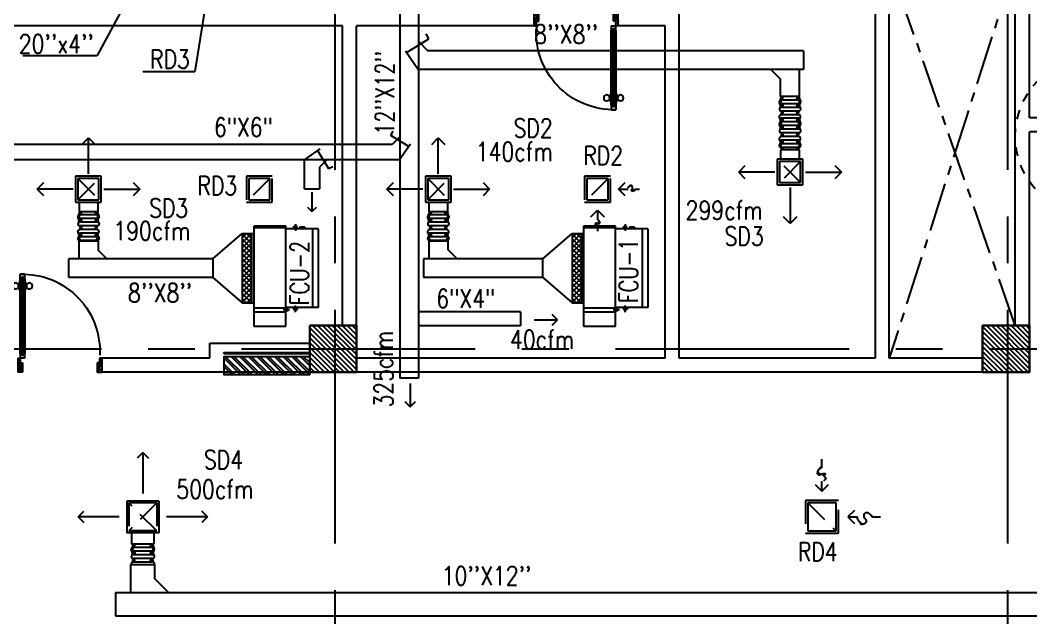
# Model space of a CAD drawing. Extents: x 417866200 to 417866302, y 43498034 to 43498122.
# Drawn here: x 417866214.21 to 417866225.03, y 43498068.78 to 43498075.18 of the extents above; entities that cross this region are included whole.
import ezdxf

# ---------------------------------------------------------------- set-up
doc = ezdxf.new("R2010")
doc.units = 0
doc.header["$MEASUREMENT"] = 0
for name, pattern in [('CENTER2', [1.125, 0.75, -0.125, 0.125, -0.125]), ('CENTERX2', [4, 2.5, -0.5, 0.5, -0.5]), ('HIDDEN', [0.375, 0.25, -0.125])]:
    doc.linetypes.add(name, pattern=pattern)
doc.layers.get('0').update_dxf_attribs({"linetype": 'CONTINUOUS'})
for name, color, linetype in [('AXES', 11, 'CENTERX2'), ('COL', 7, 'CONTINUOUS'), ('DOOR', 9, 'CONTINUOUS'), ('DUCT', 6, 'CONTINUOUS'), ('FCU', 6, 'CONTINUOUS'), ('FHC', 9, 'CONTINUOUS'), ('HAT', 11, 'CONTINUOUS'), ('INSUL', 9, 'CONTINUOUS'), ('M-AC-FLEX', 7, 'CONTINUOUS'), ('M-EGU.', 2, 'CONTINUOUS'), ('M-TEXT', 2, 'CONTINUOUS'), ('PSUPPLY', 3, 'HIDDEN'), ('WALL', 9, 'CONTINUOUS')]:
    doc.layers.add(name, color=color, linetype=linetype)
doc.styles.add('ROMANS', font='ROMANS.shx', dxfattribs={"width": 0.6})

# ---------------------------------------------------------------- blocks, each defined once
blk = doc.blocks.new('A$C272A55A0')
at = {"layer": 'DOOR', "color": 0, "linetype": 'ByBlock'}
for p, q in [((0, 900), (0, 1050)), ((50, 1050), (0, 1050)), ((50, 950), (50, 1050)), ((1750, 950), (1750, 1050)), ((1750, 1050), (1800, 1050)), ((1800, 1050), (1800, 900)), ((0, 900), (25, 900)), ((25, 950), (50, 950)), ((25, 900), (25, 950)), ((75, 900), (25, 900)), ((25, 850), (25, 900)), ((58, 870), (42, 870)), ((42, 870), (42, 850)), ((58, 850), (58, 870)), ((75, 900), (75, 850)), ((1725, 900), (1775, 900)), ((1725, 900), (1725, 850)), ((1742, 870), (1758, 870)), ((1742, 850), (1742, 870)), ((1775, 950), (1750, 950)), ((1758, 870), (1758, 850)), ((1775, 900), (1775, 950)), ((1800, 900), (1775, 900)), ((1775, 850), (1775, 900)), ((42, 850), (25, 850)), ((75, 850), (58, 850)), ((1725, 850), (1742, 850)), ((1758, 850), (1775, 850)), ((1718, 160), (1709, 160)), ((1709, 95), (1709, 160)), ((1725, 173), (1718, 173)), ((1718, 173), (1718, 83)), ((1718, 95), (1718, 160)), ((1775, 173), (1782, 173)), ((1782, 173), (1782, 83)), ((1782, 160), (1791, 160)), ((1782, 95), (1782, 160)), ((1791, 95), (1791, 160)), ((25, 50), (42, 50)), ((25, 50), (25, 0)), ((25, 0), (75, 0)), ((75, 0), (25, 0)), ((42, 50), (42, 30)), ((42, 30), (58, 30)), ((58, 50), (75, 50)), ((58, 50), (58, 30)), ((75, 50), (75, 0)), ((1718, 95), (1709, 95)), ((1725, 83), (1718, 83)), ((1742, 50), (1725, 50)), ((1725, 50), (1725, 0)), ((1775, 0), (1725, 0)), ((1725, 0), (1775, 0)), ((1742, 50), (1742, 30)), ((1758, 30), (1742, 30)), ((1775, 50), (1758, 50)), ((1758, 50), (1758, 30)), ((1775, 83), (1782, 83)), ((1775, 50), (1775, 0)), ((1782, 95), (1791, 95))]:
    blk.add_line(p, q, dxfattribs=at)
at = {"layer": 'DOOR', "color": 9, "linetype": 'ByBlock'}
for p, q in [((50, 1050), (0, 1010)), ((50, 1050), (0, 937)), ((50, 1050), (37, 950)), ((1750, 1050), (1800, 1010)), ((1750, 1050), (1800, 937)), ((1750, 1050), (1763, 950))]:
    blk.add_line(p, q, dxfattribs=at)
at = {"layer": 'DOOR', "linetype": 'ByBlock'}
for p, q in [((25, 850), (25, 50)), ((42, 850), (42, 50)), ((58, 850), (58, 50)), ((75, 50), (75, 850)), ((1725, 50), (1725, 850)), ((1742, 850), (1742, 50)), ((1758, 850), (1758, 50)), ((1775, 850), (1775, 50))]:
    blk.add_line(p, q, dxfattribs=at)
at = {"layer": 'DOOR', "color": 0, "linetype": 'ByBlock'}
for centre in [(1676, 128), (1824, 128)]:
    blk.add_circle(centre, 32.4, dxfattribs=at)
at = {"layer": 'DOOR', "color": 9, "linetype": 'ByBlock'}
for centre, radius, start, end in [((50, 1050), 54.4, 203.2074, 270), ((50, 1050), 74.4, 227.7764, 270), ((50, 1050), 34.4, 180, 270), ((50, 1050), 14.4, 180, 270), ((1750, 1050), 14.4, 270, 0), ((1750, 1050), 34.4, 270, 0), ((1750, 1050), 54.4, 270, 336.7926), ((1750, 1050), 74.4, 270, 312.2236), ((50, 1050), 94.4, 238.0182, 270), ((50, 1050), 114, 244.0838, 257.3774), ((50, 1050), 134, 248.1598, 259.28), ((50, 1050), 154, 251.1053, 256.2858), ((1750, 1050), 94.4, 270, 301.9818), ((1750, 1050), 114, 282.6226, 295.9162), ((1750, 1050), 134, 280.72, 291.8402), ((1750, 1050), 154, 283.7142, 288.8947)]:
    blk.add_arc(centre, radius, start, end, dxfattribs=at)
at = {"layer": 'DOOR', "linetype": 'HIDDEN', "ltscale": 0.5}
for centre, start, end in [((50, 851), 268.3174, 3.2965), ((1750, 851), 176.7035, 271.6826)]:
    blk.add_arc(centre, 851, start, end, dxfattribs=at)
at = {"layer": 'WALL', "linetype": 'ByBlock'}
blk.add_line((1800, 900), (1800, 1050), dxfattribs=at)
blk = doc.blocks.new('DOOR90')
at = {"layer": 'DOOR', "color": 7, "linetype": 'ByBlock'}
for p, q in [((-150, 0), (0, 0)), ((-150, 0), (-150, -25)), ((0, -50), (-114, 0)), ((0, -50), (-40, 0)), ((0, -50), (0, 0)), ((-1000, -25), (-1050, -25)), ((-1050, -75), (-1050, -25)), ((-1050, -25), (-1050, -75)), ((-1000, -75), (-1050, -75)), ((-1000, -42), (-1020, -42)), ((-1020, -42), (-1020, -58)), ((-1000, -58), (-1020, -58)), ((-1000, -25), (-1000, -42)), ((-1000, -58), (-1000, -75)), ((-878, -18), (-968, -18)), ((-968, -25), (-968, -18)), ((-968, -75), (-968, -82)), ((-878, -82), (-968, -82)), ((-955, -9), (-890, -9)), ((-955, -18), (-955, -9)), ((-955, -18), (-890, -18)), ((-955, -82), (-890, -82)), ((-955, -82), (-955, -91)), ((-955, -91), (-890, -91)), ((-890, -18), (-890, -9)), ((-890, -82), (-890, -91)), ((-878, -25), (-878, -18)), ((-878, -75), (-878, -82)), ((-200, -25), (-150, -25)), ((-200, -42), (-200, -25)), ((-180, -42), (-200, -42)), ((-200, -58), (-180, -58)), ((-200, -75), (-200, -58)), ((-150, -75), (-200, -75)), ((-180, -58), (-180, -42)), ((-150, -25), (-100, -25)), ((-150, -75), (-150, -25)), ((-100, -25), (-100, -50)), ((0, -50), (-100, -37)), ((-100, -50), (0, -50)), ((0, -850), (-114, -900)), ((-100, -875), (-100, -850)), ((0, -850), (-100, -863)), ((-100, -850), (0, -850)), ((0, -850), (-40, -900)), ((0, -850), (0, -900)), ((-150, -875), (-100, -875)), ((-150, -900), (-150, -875)), ((-150, -900), (0, -900)), ((0, -900), (-150, -900))]:
    blk.add_line(p, q, dxfattribs=at)
at = {"layer": 'DOOR', "linetype": 'ByBlock'}
for p, q in [((-200, -25), (-1000, -25)), ((-200, -42), (-1000, -42)), ((-200, -58), (-1000, -58)), ((-1000, -75), (-200, -75))]:
    blk.add_line(p, q, dxfattribs=at)
at = {"layer": 'DOOR', "color": 7, "linetype": 'ByBlock'}
for centre in [(-923, 24), (-923, -124)]:
    blk.add_circle(centre, 32.4, dxfattribs=at)
for centre, radius, start, end in [((0, -50), 154, 161.1053, 166.2858), ((0, -50), 94.4, 148.0182, 180), ((0, -50), 134, 158.1598, 169.28), ((0, -50), 114, 154.0838, 167.3774), ((0, -50), 74.4, 137.7764, 180), ((0, -50), 54.4, 113.2074, 180), ((0, -50), 34.4, 90, 180), ((0, -50), 14.4, 90, 180), ((0, -850), 94.4, 180, 211.9818), ((0, -850), 74.4, 180, 222.2236), ((0, -850), 54.4, 180, 246.7926), ((0, -850), 34.4, 180, 270), ((0, -850), 14.4, 180, 270), ((0, -850), 154, 193.7142, 198.8947), ((0, -850), 134, 190.72, 201.8402)]:
    blk.add_arc(centre, radius, start, end, dxfattribs=at)
at = {"layer": 'DOOR', "linetype": 'HIDDEN', "ltscale": 0.5}
blk.add_arc((-222, -50), 828, 178.2701, 275.003, dxfattribs=at)
blk = doc.blocks.new('*X77')
at = {"color": 0}
for p, q in [((238729, 149527), (239191, 149990)), ((238729, 149580), (239138, 149990)), ((238729, 149633), (239085, 149990)), ((238729, 149686), (239032, 149990)), ((238729, 149739), (238979, 149990)), ((238729, 149792), (238926, 149990)), ((238729, 149845), (238873, 149990)), ((238729, 149898), (238820, 149990)), ((238729, 149951), (238767, 149990)), ((238744, 149490), (239229, 149974)), ((238797, 149490), (239229, 149921)), ((238850, 149490), (239229, 149868)), ((238903, 149490), (239229, 149815)), ((238956, 149490), (239229, 149762)), ((239009, 149490), (239229, 149709)), ((239062, 149490), (239229, 149656)), ((239116, 149490), (239229, 149603)), ((239169, 149490), (239229, 149550)), ((239222, 149490), (239229, 149497))]:
    blk.add_line(p, q, dxfattribs=at)
blk = doc.blocks.new('COL50')
at = {"layer": 'COL'}
blk.add_lwpolyline([(-250, 250), (-250, -250), (250, -250), (250, 250)], close=True, dxfattribs=at)
blk = doc.blocks.new('*X104')
at = {"color": 0}
for p, q in [((245929, 149515), (246404, 149990)), ((245929, 149568), (246351, 149990)), ((245929, 149621), (246298, 149990)), ((245929, 149674), (246245, 149990)), ((245929, 149727), (246192, 149990)), ((245929, 149780), (246139, 149990)), ((245929, 149833), (246086, 149990)), ((245929, 149886), (246033, 149990)), ((245929, 149939), (245979, 149990)), ((245957, 149490), (246429, 149962)), ((246010, 149490), (246429, 149908)), ((246063, 149490), (246429, 149855)), ((246116, 149490), (246429, 149802)), ((246169, 149490), (246429, 149749)), ((246222, 149490), (246429, 149696)), ((246275, 149490), (246429, 149643)), ((246328, 149490), (246429, 149590)), ((246381, 149490), (246429, 149537))]:
    blk.add_line(p, q, dxfattribs=at)
blk = doc.blocks.new('*X23')
at = {"color": 0}
for p, q in [((16890, -2467), (16943, -2414)), ((16890, -2520), (16990, -2420)), ((16990, -2565), (16890, -2465)), ((16890, -2573), (16990, -2473)), ((16990, -2512), (16892, -2414)), ((16990, -2459), (16945, -2414)), ((16990, -2619), (16890, -2519)), ((16890, -2626), (16990, -2526)), ((16990, -2672), (16890, -2572)), ((16890, -2679), (16990, -2579)), ((16990, -2725), (16890, -2625)), ((16890, -2732), (16990, -2632)), ((16990, -2778), (16890, -2678)), ((16890, -2785), (16990, -2685)), ((16990, -2831), (16890, -2731)), ((16890, -2838), (16990, -2738)), ((16990, -2884), (16890, -2784)), ((16890, -2891), (16990, -2791)), ((16990, -2937), (16890, -2837)), ((16890, -2944), (16990, -2844)), ((16990, -2990), (16890, -2890)), ((16890, -2997), (16990, -2897)), ((16990, -3043), (16890, -2943)), ((16890, -3050), (16990, -2950)), ((16990, -3096), (16890, -2996)), ((16890, -3103), (16990, -3003)), ((16990, -3149), (16890, -3049)), ((16944, -3155), (16890, -3102)), ((16892, -3155), (16990, -3056)), ((16945, -3155), (16990, -3109))]:
    blk.add_line(p, q, dxfattribs=at)
blk = doc.blocks.new('WHE06')
at = {"color": 3}
for p, q in [((689, 622), (346, 622)), ((346, 622), (346, 469)), ((689, 469), (689, 622)), ((212, 437), (269, 437)), ((232, 452), (232, 422)), ((232, 452), (252, 452)), ((242, 472), (242, 399)), ((252, 452), (252, 422)), ((305, 448), (373, 448)), ((321, 458), (321, 438)), ((321, 458), (346, 458)), ((321, 438), (346, 438)), ((60, -422), (60, 422)), ((346, 430), (689, 430)), ((811, 371), (689, 371)), ((711, -371), (711, 371)), ((811, -371), (811, 371)), ((142, -437), (142, -422)), ((197, -437), (197, -422)), ((232, -452), (232, -422)), ((242, -472), (242, -399)), ((252, -452), (252, -422)), ((346, -430), (689, -430)), ((811, -371), (689, -371)), ((142, -437), (197, -437)), ((221, -437), (269, -437)), ((232, -452), (252, -452))]:
    blk.add_line(p, q, dxfattribs=at)
at = {"color": 6}
for p, q in [((346, 469), (346, -451)), ((689, 469), (346, 469)), ((689, -451), (689, 469)), ((0, -422), (0, 422)), ((0, 422), (346, 422)), ((0, -422), (346, -422)), ((346, -451), (689, -451))]:
    blk.add_line(p, q, dxfattribs=at)
at = {"color": 11}
blk.add_blockref('*X23', (-16179, 2784), dxfattribs=at)

msp = doc.modelspace()

# ---------------------------------------------------------------- hatches: boundary and pattern name
at = {"layer": 'FHC', "linetype": 'ByBlock', "ltscale": 0.3}
h = msp.add_hatch(dxfattribs=at)
h.set_pattern_fill('ANSI32', color=11, scale=0.175, style=0)
h.set_pattern_definition([(135, (417866449.51014, 43498040.33097), (0.046403883, 0.046403883), []), (135, (417866449.4792, 43498040.33097), (0.046403883, 0.046403883), [])])
h.paths.add_polyline_path([(417866216.394, 43498071.382), (417866216.394, 43498071.572), (417866217.314, 43498071.572), (417866217.314, 43498071.382)])
h.paths.add_polyline_path([(417866217.527, 43498070.961), (417866217.527, 43498071.382), (417866217.264, 43498071.382), (417866217.264, 43498070.961)], flags=9)

# ---------------------------------------------------------------- linework, layer by layer
at = {"layer": 'AXES'}
for p, q in [((417866217.584, 43498033.573), (417866217.584, 43498111.285)), ((417866224.784, 43498033.573), (417866224.784, 43498111.285)), ((417866200.584, 43498071.657), (417866268.624, 43498071.657))]:
    msp.add_line(p, q, dxfattribs=at)
at = {"layer": 'DUCT', "linetype": 'ByBlock'}
for p, q in [((417866218.277, 43498079.832), (417866218.277, 43498071.344)), ((417866218.477, 43498076.318), (417866218.477, 43498071.344)), ((417866222.596, 43498074.849), (417866218.578, 43498074.849)), ((417866222.596, 43498074.849), (417866222.596, 43498074.649)), ((417866222.596, 43498074.649), (417866218.477, 43498074.649)), ((417866216.277, 43498072.621), (417866216.591, 43498072.891)), ((417866219.806, 43498072.621), (417866220.121, 43498072.891)), ((417866214.735, 43498072.421), (417866214.735, 43498072.621)), ((417866216.277, 43498072.621), (417866214.735, 43498072.621)), ((417866216.277, 43498072.621), (417866216.277, 43498072.421)), ((417866219.806, 43498072.621), (417866218.53, 43498072.621)), ((417866218.53, 43498072.621), (417866218.53, 43498072.421)), ((417866219.806, 43498072.421), (417866219.806, 43498072.621)), ((417866216.277, 43498072.421), (417866214.735, 43498072.421)), ((417866216.277, 43498072.421), (417866216.591, 43498072.15)), ((417866219.806, 43498072.421), (417866218.53, 43498072.421)), ((417866219.806, 43498072.421), (417866220.121, 43498072.15)), ((417866219.567, 43498072.054), (417866218.477, 43498072.054)), ((417866219.567, 43498072.054), (417866219.567, 43498071.904)), ((417866219.567, 43498071.904), (417866218.477, 43498071.904)), ((417866215.233, 43498069.047), (417866215.233, 43498068.797)), ((417866215.233, 43498069.047), (417866226.326, 43498069.047)), ((417866215.233, 43498068.797), (417866226.326, 43498068.797))]:
    msp.add_line(p, q, dxfattribs=at)
at = {"layer": 'DUCT'}
for p, q in [((417866218.357, 43498074.832), (417866218.587, 43498074.977)), ((417866218.474, 43498074.954), (417866218.578, 43498074.849)), ((417866218.587, 43498074.977), (417866218.559, 43498075.031)), ((417866218.587, 43498074.977), (417866218.587, 43498074.977)), ((417866218.477, 43498074.642), (417866218.336, 43498074.844)), ((417866222.252, 43498074.645), (417866222.352, 43498074.545)), ((417866222.552, 43498074.645), (417866222.552, 43498074.359)), ((417866222.352, 43498074.359), (417866222.352, 43498074.545)), ((417866222.552, 43498074.359), (417866222.352, 43498074.359)), ((417866218.181, 43498073.942), (417866218.204, 43498073.987)), ((417866218.372, 43498073.822), (417866218.181, 43498073.942)), ((417866218.181, 43498073.942), (417866218.181, 43498073.942)), ((417866218.275, 43498073.924), (417866218.195, 43498073.844)), ((417866218.275, 43498073.684), (417866218.393, 43498073.851)), ((417866218.195, 43498073.844), (417866213.679, 43498073.844)), ((417866217.256, 43498073.682), (417866217.424, 43498073.799)), ((417866217.395, 43498073.779), (417866217.515, 43498073.587)), ((417866213.679, 43498073.684), (417866218.275, 43498073.684)), ((417866217.256, 43498073.37), (417866217.256, 43498073.682)), ((417866217.496, 43498073.682), (417866217.416, 43498073.602)), ((417866217.416, 43498073.602), (417866217.416, 43498073.37)), ((417866217.515, 43498073.587), (417866217.56, 43498073.61)), ((417866217.515, 43498073.587), (417866217.515, 43498073.587)), ((417866217.256, 43498073.37), (417866217.416, 43498073.37)), ((417866214.847, 43498072.615), (417866214.847, 43498072.815)), ((417866214.847, 43498072.815), (417866215.047, 43498072.815)), ((417866215.047, 43498072.815), (417866215.047, 43498072.715)), ((417866218.59, 43498072.815), (417866218.79, 43498072.815)), ((417866218.59, 43498072.621), (417866218.59, 43498072.815)), ((417866218.79, 43498072.815), (417866218.79, 43498072.721)), ((417866215.147, 43498072.615), (417866215.047, 43498072.715)), ((417866218.89, 43498072.621), (417866218.79, 43498072.721)), ((417866218.477, 43498071.344), (417866218.277, 43498071.344)), ((417866215.4, 43498069.347), (417866215.65, 43498069.347)), ((417866215.4, 43498069.047), (417866215.4, 43498069.347)), ((417866215.65, 43498069.347), (417866215.65, 43498069.197)), ((417866215.8, 43498069.047), (417866215.65, 43498069.197))]:
    msp.add_line(p, q, dxfattribs=at)
at = {"layer": 'FHC', "color": 250, "linetype": 'HIDDEN', "ltscale": 0.25}
msp.add_line((417866216.394, 43498071.407), (417866217.314, 43498071.407), dxfattribs=at)
at = {"layer": 'FHC', "linetype": 'ByBlock', "ltscale": 0.3}
msp.add_lwpolyline([(417866217.314, 43498071.572), (417866216.394, 43498071.572), (417866216.394, 43498071.382), (417866217.314, 43498071.382)], close=True, dxfattribs=at)
at = {"layer": 'INSUL', "linetype": 'CENTER2', "ltscale": 0.7}
for p, q in [((417866224.864, 43498071.907), (417866223.515, 43498075.782)), ((417866224.864, 43498075.782), (417866223.515, 43498071.557))]:
    msp.add_line(p, q, dxfattribs=at)
at = {"layer": 'M-AC-FLEX', "color": 11}
for p, q in [((417866222.546, 43498074.32), (417866222.358, 43498074.32)), ((417866222.546, 43498074.281), (417866222.358, 43498074.281)), ((417866222.546, 43498074.242), (417866222.358, 43498074.242)), ((417866222.546, 43498074.203), (417866222.358, 43498074.203)), ((417866222.546, 43498074.203), (417866222.358, 43498074.203)), ((417866222.546, 43498074.164), (417866222.358, 43498074.164)), ((417866222.546, 43498074.164), (417866222.358, 43498074.164)), ((417866222.546, 43498074.125), (417866222.358, 43498074.125)), ((417866222.546, 43498074.086), (417866222.358, 43498074.086)), ((417866222.546, 43498074.086), (417866222.358, 43498074.086)), ((417866222.546, 43498074.047), (417866222.358, 43498074.047)), ((417866222.546, 43498074.047), (417866222.358, 43498074.047)), ((417866222.546, 43498074.008), (417866222.358, 43498074.008)), ((417866222.546, 43498073.969), (417866222.358, 43498073.969)), ((417866222.546, 43498073.969), (417866222.358, 43498073.969)), ((417866222.546, 43498073.93), (417866222.358, 43498073.93)), ((417866222.546, 43498073.93), (417866222.358, 43498073.93)), ((417866222.546, 43498073.891), (417866222.358, 43498073.891)), ((417866222.546, 43498073.852), (417866222.358, 43498073.852)), ((417866222.546, 43498073.813), (417866222.358, 43498073.813)), ((417866215.039, 43498073.09), (417866214.851, 43498073.09)), ((417866215.039, 43498073.051), (417866214.851, 43498073.051)), ((417866215.039, 43498073.012), (417866214.851, 43498073.012)), ((417866218.782, 43498073.09), (417866218.595, 43498073.09)), ((417866218.782, 43498073.051), (417866218.595, 43498073.051)), ((417866218.782, 43498073.012), (417866218.595, 43498073.012)), ((417866215.039, 43498072.973), (417866214.851, 43498072.973)), ((417866215.039, 43498072.973), (417866214.851, 43498072.973)), ((417866215.039, 43498072.934), (417866214.851, 43498072.934)), ((417866215.039, 43498072.934), (417866214.851, 43498072.934)), ((417866215.039, 43498072.895), (417866214.851, 43498072.895)), ((417866218.782, 43498072.973), (417866218.595, 43498072.973)), ((417866218.782, 43498072.973), (417866218.595, 43498072.973)), ((417866218.782, 43498072.934), (417866218.595, 43498072.934)), ((417866218.782, 43498072.934), (417866218.595, 43498072.934)), ((417866218.782, 43498072.895), (417866218.595, 43498072.895)), ((417866215.039, 43498072.856), (417866214.851, 43498072.856)), ((417866215.039, 43498072.817), (417866214.851, 43498072.817)), ((417866218.782, 43498072.856), (417866218.595, 43498072.856)), ((417866218.782, 43498072.817), (417866218.595, 43498072.817)), ((417866215.63, 43498069.528), (417866215.423, 43498069.528)), ((417866215.63, 43498069.489), (417866215.423, 43498069.489)), ((417866215.63, 43498069.45), (417866215.423, 43498069.45)), ((417866215.63, 43498069.411), (417866215.423, 43498069.411)), ((417866215.63, 43498069.372), (417866215.423, 43498069.372))]:
    msp.add_line(p, q, dxfattribs=at)
at = {"layer": 'M-AC-FLEX'}
for points in [[(417866222.358, 43498074.359, -1), (417866222.358, 43498074.32, 1), (417866222.358, 43498074.281)], [(417866222.358, 43498074.242, 1), (417866222.358, 43498074.281, -1), (417866222.358, 43498074.32)], [(417866222.358, 43498074.32, 1.000001), (417866222.358, 43498074.281)], [(417866222.358, 43498074.281, -1.000001), (417866222.358, 43498074.32)], [(417866222.358, 43498074.281, -1), (417866222.358, 43498074.242, 1), (417866222.358, 43498074.203, -1), (417866222.358, 43498074.164, 0.008922), (417866222.357, 43498074.164, 0.008922)], [(417866222.546, 43498074.359, 1), (417866222.546, 43498074.32, -1), (417866222.546, 43498074.281)], [(417866222.546, 43498074.242, -1), (417866222.546, 43498074.281, 1), (417866222.546, 43498074.32)], [(417866222.546, 43498074.281, 1), (417866222.546, 43498074.242, -1), (417866222.546, 43498074.203, 1), (417866222.546, 43498074.164, -0.008922), (417866222.546, 43498074.164, -0.008922)], [(417866222.546, 43498074.32, -1), (417866222.546, 43498074.281)], [(417866222.546, 43498074.281, 1), (417866222.546, 43498074.32)], [(417866222.358, 43498074.086, 1), (417866222.358, 43498074.125, -1), (417866222.358, 43498074.164, 1), (417866222.358, 43498074.203, -0.008922), (417866222.357, 43498074.203, -0.008922)], [(417866222.546, 43498074.086, -1), (417866222.546, 43498074.125, 1), (417866222.546, 43498074.164, -1), (417866222.546, 43498074.203, 0.008922), (417866222.546, 43498074.203, 0.008922)], [(417866222.358, 43498074.125, -1), (417866222.358, 43498074.086, 1), (417866222.358, 43498074.047)], [(417866222.367, 43498074.089, -0.125191), (417866222.358, 43498074.086, 1), (417866222.358, 43498074.047)], [(417866222.358, 43498074.047, -1.000001), (417866222.358, 43498074.086)], [(417866222.367, 43498074.045, 0.125191), (417866222.358, 43498074.047, -1), (417866222.358, 43498074.086)], [(417866222.358, 43498074.086, 1.000001), (417866222.358, 43498074.047)], [(417866222.358, 43498074.008, 1), (417866222.358, 43498074.047, -1), (417866222.358, 43498074.086)], [(417866222.358, 43498074.086, 1.000001), (417866222.358, 43498074.047)], [(417866222.358, 43498074.047, -1.000001), (417866222.358, 43498074.086)], [(417866222.546, 43498074.125, 1), (417866222.546, 43498074.086, -1), (417866222.546, 43498074.047)], [(417866222.546, 43498074.008, -1), (417866222.546, 43498074.047, 1), (417866222.546, 43498074.086)], [(417866222.536, 43498074.089, 0.125192), (417866222.546, 43498074.086, -1), (417866222.546, 43498074.047)], [(417866222.536, 43498074.045, -0.125192), (417866222.546, 43498074.047, 1), (417866222.546, 43498074.086)], [(417866222.546, 43498074.047, 1), (417866222.546, 43498074.086)], [(417866222.546, 43498074.086, -1), (417866222.546, 43498074.047)], [(417866222.546, 43498074.086, -1), (417866222.546, 43498074.047)], [(417866222.546, 43498074.047, 1), (417866222.546, 43498074.086)], [(417866222.358, 43498074.047, -1), (417866222.358, 43498074.008, 1), (417866222.358, 43498073.969, -1), (417866222.358, 43498073.93, 0.008922), (417866222.357, 43498073.93, 0.008922)], [(417866222.358, 43498073.852, 1), (417866222.358, 43498073.891, -1), (417866222.358, 43498073.93, 1), (417866222.358, 43498073.969, -0.008922), (417866222.357, 43498073.969, -0.008922)], [(417866222.546, 43498074.047, 1), (417866222.546, 43498074.008, -1), (417866222.546, 43498073.969, 1), (417866222.546, 43498073.93, -0.008922), (417866222.546, 43498073.93, -0.008922)], [(417866222.546, 43498073.852, -1), (417866222.546, 43498073.891, 1), (417866222.546, 43498073.93, -1), (417866222.546, 43498073.969, 0.008922), (417866222.546, 43498073.969, 0.008922)], [(417866222.358, 43498073.891, -1), (417866222.358, 43498073.852, 1), (417866222.358, 43498073.813)], [(417866222.358, 43498073.813, -1.000001), (417866222.358, 43498073.852)], [(417866222.376, 43498073.787, 0.530538), (417866222.358, 43498073.813, -1), (417866222.358, 43498073.852)], [(417866222.358, 43498073.852, 1.000001), (417866222.358, 43498073.813)], [(417866222.546, 43498073.891, 1), (417866222.546, 43498073.852, -1), (417866222.546, 43498073.813)], [(417866222.527, 43498073.787, -0.530538), (417866222.546, 43498073.813, 1), (417866222.546, 43498073.852)], [(417866222.546, 43498073.813, 1), (417866222.546, 43498073.852)], [(417866222.546, 43498073.852, -1), (417866222.546, 43498073.813)], [(417866214.851, 43498073.129, -1), (417866214.851, 43498073.09, 1), (417866214.851, 43498073.051)], [(417866215.039, 43498073.129, 1), (417866215.039, 43498073.09, -1), (417866215.039, 43498073.051)], [(417866218.595, 43498073.129, -1), (417866218.595, 43498073.09, 1), (417866218.595, 43498073.051)], [(417866218.782, 43498073.129, 1), (417866218.782, 43498073.09, -1), (417866218.782, 43498073.051)], [(417866214.851, 43498073.012, 1), (417866214.851, 43498073.051, -1), (417866214.851, 43498073.09)], [(417866214.851, 43498073.09, 1.000001), (417866214.851, 43498073.051)], [(417866214.851, 43498073.051, -1.000001), (417866214.851, 43498073.09)], [(417866214.851, 43498073.051, -1), (417866214.851, 43498073.012, 1), (417866214.851, 43498072.973, -1), (417866214.851, 43498072.934, 0.008922), (417866214.851, 43498072.934, 0.008922)], [(417866215.039, 43498073.012, -1), (417866215.039, 43498073.051, 1), (417866215.039, 43498073.09)], [(417866215.039, 43498073.051, 1), (417866215.039, 43498073.012, -1), (417866215.039, 43498072.973, 1), (417866215.039, 43498072.934, -0.008922), (417866215.039, 43498072.934, -0.008922)], [(417866215.039, 43498073.09, -1), (417866215.039, 43498073.051)], [(417866215.039, 43498073.051, 1), (417866215.039, 43498073.09)], [(417866218.595, 43498073.012, 1), (417866218.595, 43498073.051, -1), (417866218.595, 43498073.09)], [(417866218.595, 43498073.09, 1.000001), (417866218.595, 43498073.051)], [(417866218.595, 43498073.051, -1.000001), (417866218.595, 43498073.09)], [(417866218.595, 43498073.051, -1), (417866218.595, 43498073.012, 1), (417866218.595, 43498072.973, -1), (417866218.595, 43498072.934, 0.008922), (417866218.594, 43498072.934, 0.008922)], [(417866218.782, 43498073.012, -1), (417866218.782, 43498073.051, 1), (417866218.782, 43498073.09)], [(417866218.782, 43498073.051, 1), (417866218.782, 43498073.012, -1), (417866218.782, 43498072.973, 1), (417866218.782, 43498072.934, -0.008922), (417866218.783, 43498072.934, -0.008922)], [(417866218.782, 43498073.09, -1), (417866218.782, 43498073.051)], [(417866218.782, 43498073.051, 1), (417866218.782, 43498073.09)], [(417866214.851, 43498072.856, 1), (417866214.851, 43498072.895, -1), (417866214.851, 43498072.934, 1), (417866214.851, 43498072.973, -0.008922), (417866214.851, 43498072.973, -0.008922)], [(417866214.851, 43498072.895, -1), (417866214.851, 43498072.856, 1), (417866214.851, 43498072.817)], [(417866215.039, 43498072.856, -1), (417866215.039, 43498072.895, 1), (417866215.039, 43498072.934, -1), (417866215.039, 43498072.973, 0.008922), (417866215.039, 43498072.973, 0.008922)], [(417866215.039, 43498072.895, 1), (417866215.039, 43498072.856, -1), (417866215.039, 43498072.817)], [(417866218.595, 43498072.856, 1), (417866218.595, 43498072.895, -1), (417866218.595, 43498072.934, 1), (417866218.595, 43498072.973, -0.008922), (417866218.594, 43498072.973, -0.008922)], [(417866218.595, 43498072.895, -1), (417866218.595, 43498072.856, 1), (417866218.595, 43498072.817)], [(417866218.782, 43498072.856, -1), (417866218.782, 43498072.895, 1), (417866218.782, 43498072.934, -1), (417866218.782, 43498072.973, 0.008922), (417866218.783, 43498072.973, 0.008922)], [(417866218.782, 43498072.895, 1), (417866218.782, 43498072.856, -1), (417866218.782, 43498072.817)], [(417866214.851, 43498072.817, -1.000001), (417866214.851, 43498072.856)], [(417866214.861, 43498072.815, 0.125191), (417866214.851, 43498072.817, -1), (417866214.851, 43498072.856)], [(417866214.851, 43498072.856, 1.000001), (417866214.851, 43498072.817)], [(417866215.029, 43498072.815, -0.125192), (417866215.039, 43498072.817, 1), (417866215.039, 43498072.856)], [(417866215.039, 43498072.817, 1), (417866215.039, 43498072.856)], [(417866215.039, 43498072.856, -1), (417866215.039, 43498072.817)], [(417866218.595, 43498072.817, -1.000001), (417866218.595, 43498072.856)], [(417866218.604, 43498072.815, 0.125191), (417866218.595, 43498072.817, -1), (417866218.595, 43498072.856)], [(417866218.595, 43498072.856, 1.000001), (417866218.595, 43498072.817)], [(417866218.773, 43498072.815, -0.125192), (417866218.782, 43498072.817, 1), (417866218.782, 43498072.856)], [(417866218.782, 43498072.817, 1), (417866218.782, 43498072.856)], [(417866218.782, 43498072.856, -1), (417866218.782, 43498072.817)], [(417866215.423, 43498069.567, -1), (417866215.423, 43498069.528, 1), (417866215.423, 43498069.489)], [(417866215.423, 43498069.45, 1), (417866215.423, 43498069.489, -1), (417866215.423, 43498069.528)], [(417866215.423, 43498069.528, 1.000001), (417866215.423, 43498069.489)], [(417866215.423, 43498069.489, -1.000001), (417866215.423, 43498069.528)], [(417866215.63, 43498069.567, 1), (417866215.63, 43498069.528, -1), (417866215.63, 43498069.489)], [(417866215.63, 43498069.45, -1), (417866215.63, 43498069.489, 1), (417866215.63, 43498069.528)], [(417866215.63, 43498069.528, -1), (417866215.63, 43498069.489)], [(417866215.63, 43498069.489, 1), (417866215.63, 43498069.528)], [(417866215.423, 43498069.489, -1), (417866215.423, 43498069.45, 1), (417866215.423, 43498069.411, -1), (417866215.423, 43498069.372, 0.506414), (417866215.404, 43498069.347, 0.506414)], [(417866215.63, 43498069.489, 1), (417866215.63, 43498069.45, -1), (417866215.63, 43498069.411, 1), (417866215.63, 43498069.372, -0.506414), (417866215.649, 43498069.347, -0.506414)]]:
    msp.add_lwpolyline(points, format="xyb", dxfattribs=at)
at = {"layer": 'M-EGU.'}
for p, q in [((417866214.874, 43498073.846), (417866214.945, 43498073.917)), ((417866214.945, 43498073.531), (417866214.945, 43498073.917)), ((417866214.945, 43498073.917), (417866215.016, 43498073.846)), ((417866218.618, 43498073.846), (417866218.688, 43498073.917)), ((417866218.688, 43498073.917), (417866218.759, 43498073.846)), ((417866218.688, 43498073.531), (417866218.688, 43498073.917)), ((417866222.554, 43498073.787), (417866222.354, 43498073.787)), ((417866222.354, 43498073.687), (417866222.354, 43498073.787)), ((417866222.554, 43498073.687), (417866222.554, 43498073.787)), ((417866222.591, 43498073.687), (417866222.316, 43498073.687)), ((417866222.316, 43498073.687), (417866222.316, 43498073.412)), ((417866222.591, 43498073.412), (417866222.591, 43498073.687)), ((417866221.904, 43498073.549), (417866221.974, 43498073.62)), ((417866221.974, 43498073.478), (417866221.904, 43498073.549)), ((417866222.29, 43498073.549), (417866221.904, 43498073.549)), ((417866222.617, 43498073.549), (417866223.004, 43498073.549)), ((417866222.933, 43498073.62), (417866223.004, 43498073.549)), ((417866223.004, 43498073.549), (417866222.933, 43498073.478)), ((417866214.395, 43498073.367), (417866214.466, 43498073.438)), ((417866214.807, 43498073.504), (417866214.807, 43498073.229)), ((417866215.082, 43498073.504), (417866214.807, 43498073.504)), ((417866215.082, 43498073.229), (417866215.082, 43498073.504)), ((417866215.424, 43498073.438), (417866215.495, 43498073.367)), ((417866216.66, 43498073.479), (417866216.66, 43498073.254)), ((417866216.885, 43498073.479), (417866216.66, 43498073.479)), ((417866216.885, 43498073.254), (417866216.885, 43498073.479)), ((417866218.138, 43498073.367), (417866218.209, 43498073.438)), ((417866218.826, 43498073.504), (417866218.551, 43498073.504)), ((417866218.551, 43498073.504), (417866218.551, 43498073.229)), ((417866218.826, 43498073.229), (417866218.826, 43498073.504)), ((417866219.168, 43498073.438), (417866219.238, 43498073.367)), ((417866220.505, 43498073.479), (417866220.28, 43498073.479)), ((417866220.28, 43498073.479), (417866220.28, 43498073.254)), ((417866220.505, 43498073.254), (417866220.505, 43498073.479)), ((417866220.617, 43498073.367), (417866220.688, 43498073.438)), ((417866214.781, 43498073.367), (417866214.395, 43498073.367)), ((417866214.466, 43498073.296), (417866214.395, 43498073.367)), ((417866215.109, 43498073.367), (417866215.495, 43498073.367)), ((417866215.495, 43498073.367), (417866215.424, 43498073.296)), ((417866217.336, 43498073.336), (417866217.336, 43498073.128)), ((417866218.209, 43498073.296), (417866218.138, 43498073.367)), ((417866218.525, 43498073.367), (417866218.138, 43498073.367)), ((417866218.852, 43498073.367), (417866219.238, 43498073.367)), ((417866219.238, 43498073.367), (417866219.168, 43498073.296)), ((417866220.688, 43498073.296), (417866220.617, 43498073.367)), ((417866220.617, 43498073.367), (417866220.719, 43498073.367)), ((417866220.798, 43498073.367), (417866220.842, 43498073.367)), ((417866222.316, 43498073.412), (417866222.591, 43498073.412)), ((417866222.454, 43498073.385), (417866222.454, 43498072.999)), ((417866214.807, 43498073.229), (417866215.082, 43498073.229)), ((417866214.845, 43498073.229), (417866214.845, 43498073.129)), ((417866215.045, 43498073.229), (417866215.045, 43498073.129)), ((417866216.66, 43498073.254), (417866216.885, 43498073.254)), ((417866218.551, 43498073.229), (417866218.826, 43498073.229)), ((417866218.588, 43498073.229), (417866218.588, 43498073.129)), ((417866218.788, 43498073.229), (417866218.788, 43498073.129)), ((417866220.28, 43498073.254), (417866220.505, 43498073.254)), ((417866214.845, 43498073.129), (417866215.045, 43498073.129)), ((417866217.289, 43498073.175), (417866217.336, 43498073.128)), ((417866217.336, 43498073.128), (417866217.384, 43498073.175)), ((417866218.588, 43498073.129), (417866218.788, 43498073.129)), ((417866220.322, 43498073.071), (417866220.392, 43498073.142)), ((417866220.392, 43498073.142), (417866220.392, 43498073.035)), ((417866220.392, 43498073.142), (417866220.463, 43498073.071)), ((417866222.454, 43498072.999), (417866222.383, 43498073.07)), ((417866222.524, 43498073.07), (417866222.454, 43498072.999)), ((417866220.392, 43498072.96), (417866220.392, 43498072.917)), ((417866219.965, 43498071.968), (417866219.908, 43498072.025)), ((417866219.716, 43498071.968), (417866219.965, 43498071.968)), ((417866218.386, 43498071.284), (417866218.386, 43498071.035)), ((417866218.33, 43498071.092), (417866218.386, 43498071.035)), ((417866218.386, 43498071.035), (417866218.443, 43498071.092)), ((417866215.526, 43498070.548), (417866215.465, 43498070.487)), ((417866215.526, 43498070.548), (417866215.526, 43498070.109)), ((417866215.526, 43498070.548), (417866215.588, 43498070.487)), ((417866222.792, 43498070.39), (417866222.792, 43498070.476)), ((417866222.722, 43498070.204), (417866222.792, 43498070.133)), ((417866222.792, 43498070.133), (417866222.792, 43498070.24)), ((417866222.792, 43498070.133), (417866222.863, 43498070.204)), ((417866215.356, 43498070.027), (417866215.356, 43498069.687)), ((417866215.697, 43498070.027), (417866215.356, 43498070.027)), ((417866215.697, 43498070.027), (417866215.697, 43498069.687)), ((417866222.645, 43498070.007), (417866222.645, 43498069.707)), ((417866222.945, 43498070.007), (417866222.645, 43498070.007)), ((417866222.945, 43498069.707), (417866222.945, 43498070.007)), ((417866214.835, 43498069.857), (417866214.896, 43498069.918)), ((417866215.274, 43498069.857), (417866214.835, 43498069.857)), ((417866214.835, 43498069.857), (417866214.896, 43498069.796)), ((417866216.218, 43498069.857), (417866215.779, 43498069.857)), ((417866216.218, 43498069.857), (417866216.157, 43498069.918)), ((417866216.218, 43498069.857), (417866216.157, 43498069.796)), ((417866223.144, 43498069.927), (417866223.073, 43498069.857)), ((417866223.073, 43498069.857), (417866223.144, 43498069.786)), ((417866223.073, 43498069.857), (417866223.174, 43498069.857)), ((417866223.333, 43498069.857), (417866223.422, 43498069.857)), ((417866215.697, 43498069.687), (417866215.356, 43498069.687)), ((417866215.406, 43498069.687), (417866215.406, 43498069.567)), ((417866215.646, 43498069.687), (417866215.646, 43498069.567)), ((417866222.645, 43498069.707), (417866222.945, 43498069.707)), ((417866215.646, 43498069.567), (417866215.406, 43498069.567))]:
    msp.add_line(p, q, dxfattribs=at)
at = {"layer": 'M-EGU.', "linetype": 'HIDDEN'}
for p, q in [((417866222.341, 43498073.662), (417866222.341, 43498073.437)), ((417866222.566, 43498073.662), (417866222.341, 43498073.437)), ((417866222.566, 43498073.437), (417866222.341, 43498073.662)), ((417866222.566, 43498073.662), (417866222.341, 43498073.662)), ((417866222.566, 43498073.437), (417866222.566, 43498073.662)), ((417866215.057, 43498073.479), (417866214.832, 43498073.479)), ((417866214.832, 43498073.479), (417866215.057, 43498073.254)), ((417866214.832, 43498073.254), (417866215.057, 43498073.479)), ((417866214.832, 43498073.479), (417866214.832, 43498073.254)), ((417866215.057, 43498073.254), (417866215.057, 43498073.479)), ((417866216.635, 43498073.504), (417866216.635, 43498073.229)), ((417866216.91, 43498073.504), (417866216.635, 43498073.504)), ((417866216.885, 43498073.479), (417866216.66, 43498073.254)), ((417866216.91, 43498073.229), (417866216.91, 43498073.504)), ((417866218.576, 43498073.479), (417866218.576, 43498073.254)), ((417866218.576, 43498073.254), (417866218.801, 43498073.479)), ((417866218.576, 43498073.479), (417866218.801, 43498073.254)), ((417866218.801, 43498073.479), (417866218.576, 43498073.479)), ((417866218.801, 43498073.254), (417866218.801, 43498073.479)), ((417866220.53, 43498073.504), (417866220.255, 43498073.504)), ((417866220.255, 43498073.504), (417866220.255, 43498073.229)), ((417866220.505, 43498073.479), (417866220.28, 43498073.254)), ((417866220.53, 43498073.229), (417866220.53, 43498073.504)), ((417866222.341, 43498073.437), (417866222.566, 43498073.437)), ((417866214.832, 43498073.254), (417866215.057, 43498073.254)), ((417866216.635, 43498073.229), (417866216.91, 43498073.229)), ((417866218.576, 43498073.254), (417866218.801, 43498073.254)), ((417866220.255, 43498073.229), (417866220.53, 43498073.229)), ((417866215.677, 43498070.007), (417866215.376, 43498069.707)), ((417866215.677, 43498069.707), (417866215.376, 43498070.007)), ((417866215.376, 43498070.007), (417866215.376, 43498069.707)), ((417866215.677, 43498070.007), (417866215.376, 43498070.007)), ((417866215.677, 43498070.007), (417866215.677, 43498069.707)), ((417866222.62, 43498070.032), (417866222.62, 43498069.682)), ((417866222.97, 43498070.032), (417866222.62, 43498070.032)), ((417866222.645, 43498070.007), (417866222.945, 43498069.707)), ((417866222.97, 43498069.682), (417866222.97, 43498070.032)), ((417866215.677, 43498069.707), (417866215.376, 43498069.707)), ((417866222.62, 43498069.682), (417866222.97, 43498069.682))]:
    msp.add_line(p, q, dxfattribs=at)
at = {"layer": 'M-EGU.'}
for points in [[(417866220.798, 43498073.367, -0.1324), (417866220.787, 43498073.351, -0.15664), (417866220.772, 43498073.345, -0.736612), (417866220.759, 43498073.376, 0.774232), (417866220.745, 43498073.406, 0.203349), (417866220.724, 43498073.393, 0.193808), (417866220.719, 43498073.367)], [(417866220.392, 43498072.96, -0.187862), (417866220.374, 43498072.971, -0.202645), (417866220.369, 43498072.991, -0.616915), (417866220.394, 43498072.999, 0.668708), (417866220.418, 43498073.009, 0.194285), (417866220.411, 43498073.027, 0.186051), (417866220.392, 43498073.035)], [(417866222.792, 43498070.39, 0.187862), (417866222.755, 43498070.367, 0.202645), (417866222.746, 43498070.328, 0.616915), (417866222.796, 43498070.312, -0.668708), (417866222.843, 43498070.293, -0.194285), (417866222.829, 43498070.257, -0.186051), (417866222.792, 43498070.24)], [(417866223.333, 43498069.857, 0.1324), (417866223.311, 43498069.889, 0.15664), (417866223.28, 43498069.902, 0.736612), (417866223.255, 43498069.839, -0.774232), (417866223.227, 43498069.778, -0.203349), (417866223.185, 43498069.805, -0.193808), (417866223.174, 43498069.857)]]:
    msp.add_lwpolyline(points, format="xyb", dxfattribs=at)
at = {"layer": 'M-TEXT'}
msp.add_line((417866219.908, 43498071.912), (417866219.965, 43498071.968), dxfattribs=at)
at = {"layer": 'PSUPPLY', "color": 4, "linetype": 'Continuous'}
for p, q in [((417866216.283, 43498075.89), (417866216.084, 43498074.625)), ((417866215.57, 43498075.791), (417866215.037, 43498074.798)), ((417866214.241, 43498074.798), (417866215.037, 43498074.798)), ((417866215.526, 43498074.625), (417866216.084, 43498074.625))]:
    msp.add_line(p, q, dxfattribs=at)
at = {"layer": 'WALL'}
for p, q in [((417866221.265, 43498071.557), (417866221.265, 43498077.757)), ((417866225.014, 43498074.132), (417866225.014, 43498077.407)), ((417866223.365, 43498075.932), (417866223.365, 43498071.557)), ((417866223.515, 43498071.557), (417866223.515, 43498075.782)), ((417866224.864, 43498071.907), (417866224.864, 43498075.782)), ((417866219.715, 43498075.117), (417866219.715, 43498075.267)), ((417866220.615, 43498075.117), (417866220.615, 43498075.267)), ((417866217.664, 43498075.117), (417866214.039, 43498075.117)), ((417866217.664, 43498071.907), (417866217.664, 43498075.117)), ((417866219.715, 43498075.117), (417866217.814, 43498075.117)), ((417866217.814, 43498071.907), (417866217.814, 43498075.117)), ((417866221.115, 43498075.117), (417866220.615, 43498075.117)), ((417866221.115, 43498071.557), (417866221.115, 43498075.117)), ((417866225.664, 43498074.132), (417866225.014, 43498074.132)), ((417866225.664, 43498073.982), (417866225.014, 43498073.982)), ((417866225.014, 43498071.757), (417866225.014, 43498073.982)), ((417866216.244, 43498071.557), (417866216.244, 43498071.717)), ((417866216.244, 43498071.717), (417866217.314, 43498071.717)), ((417866216.394, 43498071.607), (417866216.394, 43498071.617)), ((417866216.394, 43498071.617), (417866217.314, 43498071.617)), ((417866216.394, 43498071.607), (417866217.314, 43498071.607)), ((417866217.314, 43498071.607), (417866217.314, 43498071.617)), ((417866215.089, 43498071.557), (417866215.089, 43498071.407)), ((417866216.244, 43498071.557), (417866215.089, 43498071.557)), ((417866216.394, 43498071.572), (417866216.394, 43498071.405)), ((417866217.314, 43498071.572), (417866216.394, 43498071.572)), ((417866217.314, 43498071.406), (417866217.314, 43498071.571)), ((417866221.115, 43498071.557), (417866217.814, 43498071.557)), ((417866223.365, 43498071.557), (417866221.265, 43498071.557)), ((417866224.514, 43498071.557), (417866223.515, 43498071.557)), ((417866217.314, 43498071.407), (417866215.089, 43498071.407)), ((417866224.514, 43498071.407), (417866217.814, 43498071.407))]:
    msp.add_line(p, q, dxfattribs=at)
at = {"layer": 'WALL', "linetype": 'ByBlock', "ltscale": 0.3}
for points in [[(417866217.314, 43498071.907), (417866217.814, 43498071.907), (417866217.814, 43498071.407), (417866217.314, 43498071.407)], [(417866224.514, 43498071.907), (417866225.014, 43498071.907), (417866225.014, 43498071.407), (417866224.514, 43498071.407)]]:
    msp.add_lwpolyline(points, close=True, dxfattribs=at)

# ---------------------------------------------------------------- block references
at = {"layer": 'COL', "xscale": 0.0009999871253967285, "yscale": 0.001000002026557922, "zscale": 0.001}
for p in [(417866217.564, 43498071.657), (417866224.764, 43498071.657)]:
    msp.add_blockref('COL50', p, dxfattribs=at)
at = {"layer": 'DOOR', "color": 0, "linetype": 'ByBlock', "xscale": -0.001000002026557922, "yscale": 0.001000002026557922, "zscale": 0.001}
for p, rotation in [((417866220.615, 43498075.267), 270), ((417866214.189, 43498071.407), 90)]:
    msp.add_blockref('DOOR90', p, dxfattribs=dict(at, rotation=rotation))
at = {"layer": 'DOOR', "color": 0, "linetype": 'ByBlock', "xscale": -0.0009999871253967285, "yscale": 0.001000002026557922, "zscale": 0.001}
msp.add_blockref('A$C272A55A0', (417866227.464, 43498073.082), dxfattribs=at)
at = {"layer": 'FCU', "linetype": 'ByBlock', "xscale": 0.0009999871253967285, "yscale": 0.001000002026557922, "zscale": 0.001, "rotation": 180}
for p in [(417866217.402, 43498072.521), (417866220.932, 43498072.521)]:
    msp.add_blockref('WHE06', p, dxfattribs=at)
at = {"layer": 'HAT', "xscale": -0.0009999871253967285, "yscale": 0.001000002026557922, "zscale": 0.001}
for name in ['*X104', '*X77']:
    msp.add_blockref(name, (417866463.743, 43497921.917), dxfattribs=at)

# ---------------------------------------------------------------- texts
at = {"layer": 'M-TEXT', "style": 'ROMANS', "width": 0.8}
for s, p in [("8''X8''", (417866219.714, 43498074.925)), ("20''x4''", (417866214.199, 43498074.822)), ('RD3', (417866215.604, 43498074.658)), ('6"X6"', (417866216.287, 43498073.93)), ('SD2', (417866219.494, 43498073.92)), ('140cfm', (417866219.09, 43498073.668)), ('RD2', (417866220.24, 43498073.626)), ('RD3', (417866216.111, 43498073.304)), ('SD3', (417866215.594, 43498073.063)), ('299cfm', (417866221.336, 43498073.041)), ('190cfm', (417866215.212, 43498072.82)), ('SD3', (417866221.752, 43498072.762)), ("8''X8''", (417866215.368, 43498072.156)), ('6"X4"', (417866218.667, 43498072.096)), ('40cfm', (417866219.456, 43498071.657)), ('SD4', (417866216.18, 43498070.37)), ('500cfm', (417866215.886, 43498070.053)), ('RD4', (417866222.536, 43498069.384)), ("10''X12''", (417866218.725, 43498069.126))]:
    msp.add_text(s, height=0.2, dxfattribs=at).set_placement(p)
at = {"layer": 'M-TEXT', "style": 'ROMANS'}
for s, width, p in [("12''X12''", 0.75, (417866218.216, 43498073.95)), ('FCU-2', 0.75, (417866217.305, 43498072.124)), ('FCU-1', 0.75, (417866220.825, 43498072.147)), ('325cfm', 0.8, (417866218.203, 43498071.029))]:
    msp.add_text(s, height=0.2, rotation=90, dxfattribs=dict(at, width=width)).set_placement(p)

doc.saveas('drawing.dxf')
